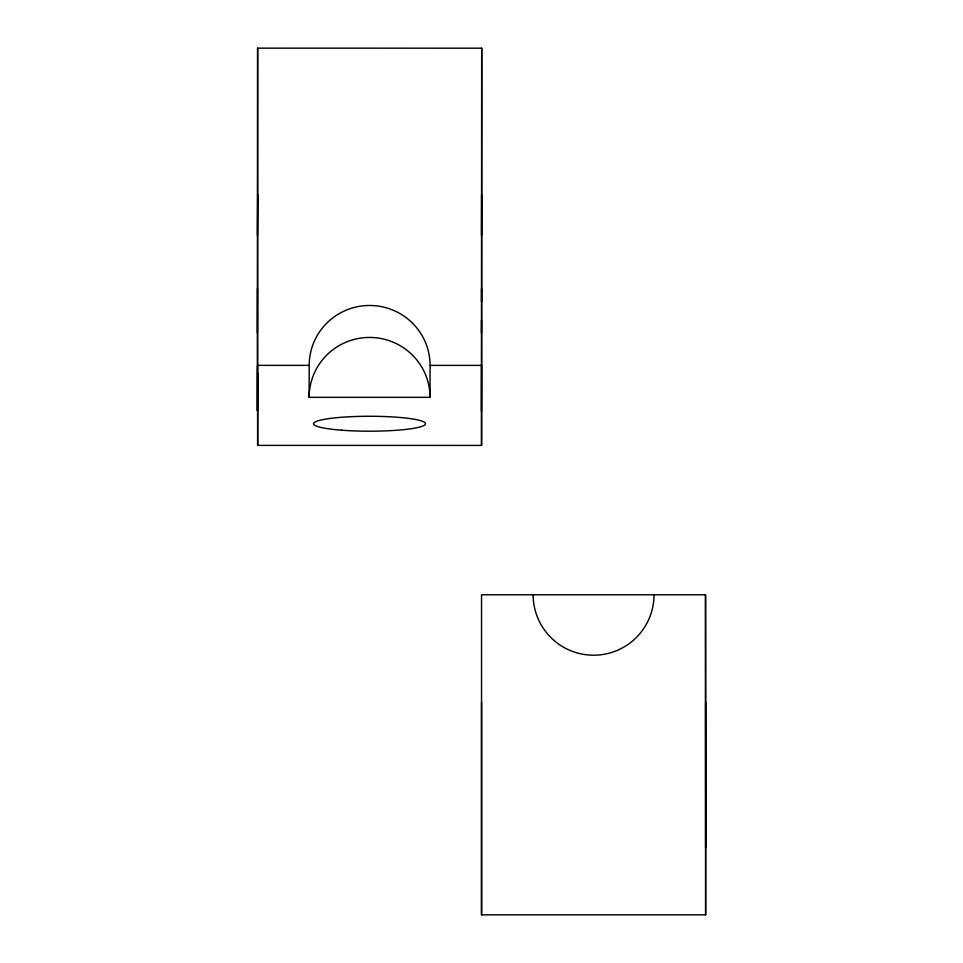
<?xml version="1.0" encoding="UTF-8"?>
<svg xmlns="http://www.w3.org/2000/svg" width="963" height="963" viewBox="0 0 963 963"><rect width="100%" height="100%" fill="white"/><g stroke="black" fill="none" stroke-linecap="round" stroke-linejoin="round"><path stroke-width="1.44" d="M257.446 366.096L257.374 410.9L257.627 48.15L481.705 48.186L481.548 445.424L257.663 445.388L257.675 373.343M257.663 445.388L257.627 48.15M481.548 914.85L481.548 594.773L705.626 594.773L705.626 914.85L481.548 914.85L481.548 702.183M481.548 445.424L481.705 48.186M705.434 594.773L705.626 847.693M257.386 333.258L257.458 288.443M430.076 365.386L430.028 397.346L309.147 397.334L309.195 365.374A60.44 59.899 0.1 0 1 369.636 305.476A60.44 59.899 0.1 0 1 430.076 365.386L481.669 365.398M481.512 235.369L481.572 194.767M481.452 410.936L481.512 366.121M481.452 333.282L481.476 319.836M481.5 301.925L481.524 288.479M257.446 235.333L257.699 194.731M257.59 365.362L309.195 365.374M705.626 702.183L705.626 914.85M654.033 594.773A60.44 60.44 0 0 1 593.593 655.213A60.44 60.44 0 0 1 533.141 594.773M309.147 397.334A60.44 59.899 0.1 0 1 369.587 337.435A60.44 59.899 0.1 0 1 430.028 397.346M341.552 430.196A55.962 7.463 0 0 0 425.502 423.744A55.962 7.463 0 0 0 341.576 417.268A55.962 7.463 0 0 0 341.552 430.196"/></g></svg>
